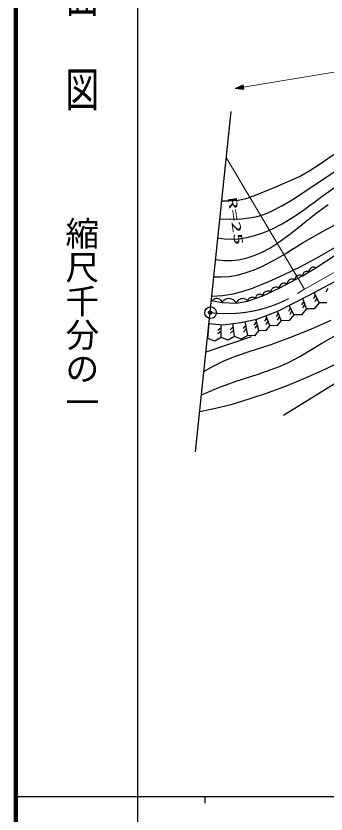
# Model space of a CAD drawing. Units: millimetres, scale not verified. Extents: x 40000 to 680000, y 20000 to 380000.
# Drawn here: x 40000 to 85981, y 202409 to 320764 of the extents above; entities that cross this region are included whole.
import ezdxf
from ezdxf.enums import TextEntityAlignment as Align

# ---------------------------------------------------------------- set-up
doc = ezdxf.new("R2010")
doc.units = ezdxf.units.MM
doc.header["$LTSCALE"] = 1000
doc.header["$PDMODE"] = 32
doc.header["$PDSIZE"] = 500
doc.linetypes.add('CHAIN', pattern=[18.5, 12, -1.5, 3.5, -1.5])
for name, color, linetype, lineweight in [('M-BGD', 7, 'Continuous', 25), ('M-BMK', 2, 'CHAIN', 13), ('M-BMK-SRVR', 3, 'Continuous', 25), ('M-STR-HTXT', 7, 'Continuous', 13), ('M-TTL', 2, 'Continuous', 140), ('M-TTL-BAND', 7, 'Continuous', 25)]:
    doc.layers.add(name, color=color, linetype=linetype, lineweight=lineweight)
doc.layers.add('M-OTRS', color=6, linetype='Continuous')
doc.styles.add('@ＭＳ ゴシック', font='')
doc.styles.add('ＭＳ ゴシック', font='')
doc.styles.get('@ＭＳ ゴシック').set_extended_font_data('@MS Gothic')
doc.styles.get('ＭＳ ゴシック').set_extended_font_data('MS Gothic')

msp = doc.modelspace()

# ---------------------------------------------------------------- linework, layer by layer
at = {"layer": 'M-BGD'}
for p, q in [((66636, 256120), (71907, 306615)), ((85253, 298919), (87408, 300392)), ((80953, 293496), (89068, 298924)), ((83570, 297836), (85253, 298919)), ((83570, 297836), (85253, 298919)), ((82029, 296961), (83570, 297836)), ((82029, 296961), (83570, 297836)), ((78557, 295414), (82029, 296961)), ((78557, 295414), (82029, 296961)), ((85338, 294007), (88285, 296076)), ((75274, 294070), (78557, 295414)), ((75274, 294070), (78557, 295414)), ((75274, 294070), (78557, 295414)), ((72968, 293465), (74130, 293714)), ((72968, 293465), (74130, 293714)), ((74130, 293714), (75274, 294070)), ((74130, 293714), (75274, 294070)), ((82421, 291818), (85338, 294007)), ((70522, 293349), (71723, 293348)), ((70522, 293349), (71723, 293348)), ((71723, 293348), (72968, 293465)), ((71723, 293348), (72968, 293465)), ((78002, 291852), (79433, 292587)), ((78002, 291852), (79433, 292587)), ((79433, 292587), (80953, 293496)), ((79433, 292587), (80953, 293496)), ((84519, 291526), (86317, 292801)), ((84519, 291526), (86317, 292801)), ((75771, 291046), (76891, 291393)), ((76891, 291393), (78002, 291852)), ((81008, 290854), (82421, 291818)), ((82767, 290156), (84519, 291526)), ((82767, 290156), (84519, 291526)), ((70245, 290690), (71791, 290630)), ((70245, 290690), (71791, 290630)), ((70245, 290690), (71791, 290630)), ((71791, 290630), (73398, 290675)), ((71791, 290630), (73398, 290675)), ((73398, 290675), (74595, 290808)), ((73398, 290675), (74595, 290808)), ((74595, 290808), (75771, 291046)), ((74595, 290808), (75771, 291046)), ((79459, 289932), (81008, 290854)), ((80750, 288525), (82767, 290156)), ((76737, 288664), (78031, 289209)), ((76737, 288664), (78031, 289209)), ((78031, 289209), (79459, 289932)), ((78031, 289209), (79459, 289932)), ((82590, 287170), (85539, 288870)), ((85539, 288870), (87491, 289875)), ((69950, 287870), (70939, 287726)), ((69950, 287870), (70939, 287726)), ((70939, 287726), (72076, 287671)), ((70939, 287726), (72076, 287671)), ((72076, 287671), (73074, 287733)), ((72076, 287671), (73074, 287733)), ((73074, 287733), (74267, 287925)), ((73074, 287733), (74267, 287925)), ((74267, 287925), (75443, 288225)), ((75443, 288225), (76737, 288664)), ((78822, 287094), (80750, 288525)), ((77641, 286346), (78822, 287094)), ((77641, 286346), (78822, 287094)), ((79904, 285508), (82590, 287170)), ((84349, 284749), (88001, 286820)), ((75314, 285234), (76433, 285707)), ((75314, 285234), (76433, 285707)), ((76433, 285707), (77641, 286346)), ((76433, 285707), (77641, 286346)), ((76433, 285707), (76760, 285867)), ((78180, 284495), (79904, 285508)), ((78180, 284495), (79904, 285508)), ((79904, 285508), (81050, 286216)), ((84464, 283411), (87469, 285385)), ((69613, 284640), (70806, 284514)), ((69613, 284640), (70806, 284514)), ((70806, 284514), (71976, 284507)), ((70806, 284514), (71976, 284507)), ((71976, 284507), (72972, 284612)), ((71976, 284507), (72972, 284612)), ((72972, 284612), (74156, 284863)), ((72972, 284612), (74156, 284863)), ((74156, 284863), (75314, 285234)), ((74156, 284863), (75314, 285234)), ((76582, 283667), (78180, 284495)), ((76582, 283667), (78180, 284495)), ((82126, 283547), (84349, 284749)), ((83374, 279296), (93619, 284831)), ((73991, 282653), (75326, 283120)), ((75326, 283120), (76582, 283667)), ((79793, 282404), (82126, 283547)), ((82512, 282219), (84464, 283411)), ((82990, 282872), (82866, 282822)), ((83137, 282884), (82990, 282872)), ((83246, 282874), (83137, 282884)), ((83337, 282852), (83246, 282874)), ((83474, 283031), (83450, 282932)), ((83450, 282932), (83451, 282793)), ((83518, 283143), (83474, 283031)), ((83603, 283279), (83518, 283143)), ((83714, 283375), (83603, 283279)), ((83837, 283450), (83714, 283375)), ((83972, 283505), (83837, 283450)), ((84133, 283518), (83972, 283505)), ((84252, 283507), (84133, 283518)), ((84351, 283483), (84252, 283507)), ((84475, 283418), (84351, 283483)), ((69348, 282099), (70432, 282064)), ((69348, 282099), (70432, 282064)), ((70432, 282064), (71629, 282147)), ((70432, 282064), (71629, 282147)), ((71629, 282147), (72818, 282348)), ((71629, 282147), (72818, 282348)), ((72818, 282348), (73991, 282653)), ((72818, 282348), (73991, 282653)), ((77498, 281378), (79793, 282404)), ((77498, 281378), (79793, 282404)), ((79054, 280380), (82512, 282219)), ((80811, 281727), (80661, 281676)), ((80986, 281731), (80811, 281727)), ((81114, 281711), (80986, 281731)), ((81219, 281679), (81114, 281711)), ((81357, 281752), (81349, 281601)), ((81389, 281858), (81357, 281752)), ((81445, 281975), (81389, 281858)), ((81546, 282117), (81445, 281975)), ((81671, 282214), (81546, 282117)), ((81809, 282287), (81671, 282214)), ((81959, 282337), (81809, 282287)), ((82133, 282342), (81959, 282337)), ((82262, 282322), (82133, 282342)), ((82367, 282289), (82262, 282322)), ((82497, 282211), (82367, 282289)), ((82533, 282438), (82511, 282347)), ((82511, 282347), (82512, 282219)), ((82574, 282540), (82533, 282438)), ((82652, 282666), (82574, 282540)), ((82753, 282753), (82652, 282666)), ((82866, 282822), (82753, 282753)), ((83451, 282793), (83337, 282852)), ((75070, 280406), (77498, 281378)), ((75070, 280406), (77498, 281378)), ((78327, 280512), (78174, 280442)), ((78492, 280555), (78327, 280512)), ((78680, 280548), (78492, 280555)), ((78816, 280518), (78680, 280548)), ((78928, 280476), (78816, 280518)), ((79062, 280531), (79054, 280380)), ((79094, 280636), (79062, 280531)), ((79149, 280754), (79094, 280636)), ((79250, 280896), (79149, 280754)), ((79376, 280993), (79250, 280896)), ((79513, 281066), (79376, 280993)), ((79663, 281116), (79513, 281066)), ((79838, 281121), (79663, 281116)), ((79966, 281101), (79838, 281121)), ((80072, 281068), (79966, 281101)), ((80202, 280990), (80072, 281068)), ((80209, 281142), (80202, 280990)), ((80242, 281247), (80209, 281142)), ((80297, 281365), (80242, 281247)), ((80398, 281507), (80297, 281365)), ((80523, 281603), (80398, 281507)), ((80661, 281676), (80523, 281603)), ((81349, 281601), (81219, 281679)), ((69044, 279189), (70640, 279326)), ((69044, 279189), (70640, 279326)), ((70640, 279326), (72192, 279571)), ((70640, 279326), (72192, 279571)), ((72192, 279571), (73547, 279908)), ((72192, 279571), (73547, 279908)), ((73547, 279908), (75070, 280406)), ((73547, 279908), (75070, 280406)), ((75854, 279385), (75726, 279314)), ((75989, 279433), (75854, 279385)), ((76133, 279459), (75989, 279433)), ((76293, 279439), (76133, 279459)), ((76407, 279404), (76293, 279439)), ((76499, 279360), (76407, 279404)), ((76608, 279271), (76499, 279360)), ((76602, 279269), (79054, 280380)), ((76620, 279420), (76602, 279269)), ((76659, 279523), (76620, 279420)), ((76721, 279637), (76659, 279523)), ((76831, 279772), (76721, 279637)), ((76962, 279860), (76831, 279772)), ((77105, 279925), (76962, 279860)), ((77257, 279966), (77105, 279925)), ((77432, 279959), (77257, 279966)), ((77559, 279931), (77432, 279959)), ((77662, 279892), (77559, 279931)), ((77787, 279806), (77662, 279892)), ((77805, 279968), (77787, 279806)), ((77847, 280079), (77805, 279968)), ((77915, 280202), (77847, 280079)), ((78033, 280348), (77915, 280202)), ((78174, 280442), (78033, 280348)), ((79062, 280383), (78928, 280476)), ((84393, 279383), (84115, 278807)), ((84946, 278227), (84217, 279752)), ((86250, 280362), (85961, 279790)), ((68977, 278545), (70561, 278263)), ((69231, 278649), (69116, 278517)), ((69335, 278722), (69231, 278649)), ((69469, 278790), (69335, 278722)), ((69662, 278848), (69469, 278790)), ((69844, 278846), (69662, 278848)), ((70022, 278815), (69844, 278846)), ((70194, 278754), (70022, 278815)), ((70355, 278635), (70194, 278754)), ((70458, 278525), (70355, 278635)), ((70531, 278421), (70458, 278525)), ((70594, 278258), (70531, 278421)), ((70696, 278467), (70561, 278263)), ((70561, 278263), (72697, 278165)), ((70828, 278587), (70696, 278467)), ((71002, 278705), (70828, 278587)), ((71259, 278820), (71002, 278705)), ((71513, 278850), (71259, 278820)), ((71765, 278838), (71513, 278850)), ((72014, 278785), (71765, 278838)), ((72260, 278647), (72014, 278785)), ((72422, 278514), (72260, 278647)), ((72542, 278382), (72422, 278514)), ((72659, 278166), (72542, 278382)), ((72697, 278165), (74347, 278465)), ((72767, 278350), (72697, 278165)), ((72849, 278469), (72767, 278350)), ((72965, 278594), (72849, 278469)), ((73147, 278731), (72965, 278594)), ((73342, 278801), (73147, 278731)), ((73543, 278837), (73342, 278801)), ((73749, 278840), (73543, 278837)), ((73968, 278777), (73749, 278840)), ((74120, 278701), (73968, 278777)), ((74239, 278619), (74120, 278701)), ((74370, 278470), (74239, 278619)), ((74347, 278465), (76602, 279269)), ((74374, 278603), (74347, 278465)), ((74418, 278695), (74374, 278603)), ((74484, 278795), (74418, 278695)), ((74596, 278911), (74484, 278795)), ((74723, 278982), (74596, 278911)), ((74859, 279030), (74723, 278982)), ((75003, 279056), (74859, 279030)), ((75162, 279036), (75003, 279056)), ((75277, 279001), (75162, 279036)), ((75369, 278957), (75277, 279001)), ((75477, 278868), (75369, 278957)), ((75505, 279005), (75477, 278868)), ((75548, 279097), (75505, 279005)), ((75615, 279198), (75548, 279097)), ((75726, 279314), (75615, 279198)), ((78847, 277006), (83374, 279296)), ((82664, 278477), (82329, 277931)), ((83072, 277344), (82524, 278866)), ((84946, 278227), (84230, 277317)), ((84609, 278932), (84330, 278356)), ((86104, 278200), (84946, 278227)), ((75702, 275812), (78847, 277006)), ((79323, 275579), (78777, 276979)), ((80687, 277507), (80413, 276928)), ((81197, 276462), (80519, 277851)), ((80906, 277058), (80632, 276479)), ((83072, 277344), (82355, 276434)), ((82834, 278006), (82499, 277460)), ((84230, 277317), (83072, 277344)), ((73367, 275287), (75702, 275812)), ((76019, 274115), (75586, 275786)), ((77189, 276040), (76875, 275482)), ((77671, 274847), (77072, 276332)), ((78895, 276675), (78575, 276120)), ((79077, 276209), (78757, 275654)), ((81197, 276462), (80481, 275552)), ((82355, 276434), (81197, 276462)), ((68457, 272951), (68639, 275140)), ((68622, 275142), (70698, 274951)), ((70427, 273095), (70447, 274974)), ((70698, 274951), (73367, 275287)), ((72227, 274663), (71778, 274207)), ((72397, 273239), (72171, 275136)), ((74090, 274905), (73670, 274422)), ((74367, 273383), (73995, 275428)), ((75676, 275438), (75292, 274925)), ((75801, 274954), (75418, 274441)), ((77671, 274847), (77028, 274068)), ((77376, 275576), (77063, 275018)), ((78680, 274800), (77671, 274847)), ((79323, 275579), (78680, 274800)), ((80481, 275552), (79323, 275579)), ((83810, 274353), (86733, 275657)), ((83810, 274353), (86733, 275657)), ((70436, 274017), (69932, 273622)), ((70442, 274517), (69938, 274122)), ((72286, 274167), (71837, 273710)), ((74179, 274413), (73759, 273930)), ((76019, 274115), (75376, 273336)), ((77028, 274068), (76019, 274115)), ((81012, 273213), (83810, 274353)), ((81012, 273213), (83810, 274353)), ((85345, 272235), (88755, 274162)), ((74858, 273198), (68180, 270914)), ((69478, 272530), (68457, 272951)), ((70427, 273095), (69478, 272530)), ((71448, 272675), (70427, 273095)), ((72397, 273239), (71448, 272675)), ((73418, 272819), (72397, 273239)), ((74367, 273383), (73418, 272819)), ((75376, 273336), (74367, 273383)), ((77821, 272049), (81012, 273213)), ((77821, 272049), (81012, 273213)), ((82088, 270266), (85345, 272235)), ((74602, 270985), (77821, 272049)), ((74602, 270985), (77821, 272049)), ((70841, 269617), (72700, 270348)), ((70841, 269617), (72700, 270348)), ((72700, 270348), (74602, 270985)), ((72700, 270348), (74602, 270985)), ((80508, 269421), (82088, 270266)), ((85967, 268448), (88830, 269876)), ((67878, 268023), (69262, 268829)), ((67878, 268023), (69262, 268829)), ((69262, 268829), (70841, 269617)), ((69262, 268829), (70841, 269617)), ((75898, 267638), (79096, 268779)), ((75898, 267638), (79096, 268779)), ((79096, 268779), (80508, 269421)), ((72648, 266599), (75898, 267638)), ((72648, 266599), (75898, 267638)), ((83306, 267230), (85967, 268448)), ((83306, 267230), (85967, 268448)), ((70104, 265656), (72648, 266599)), ((79655, 261576), (87977, 266724)), ((80343, 266022), (83306, 267230)), ((80343, 266022), (83306, 267230)), ((67519, 264580), (70104, 265656)), ((77430, 264942), (80343, 266022)), ((77430, 264942), (80343, 266022)), ((71904, 263166), (74587, 263973)), ((71904, 263166), (74587, 263973)), ((74587, 263973), (77430, 264942)), ((74587, 263973), (77430, 264942)), ((77430, 264942), (77905, 265113)), ((69579, 262576), (71904, 263166)), ((67259, 262094), (69579, 262576)), ((67259, 262094), (69579, 262576))]:
    msp.add_line(p, q, dxfattribs=at)
at = {"layer": 'M-BMK'}
msp.add_line((82763, 280260), (93003, 286009), dxfattribs=at)
msp.add_arc((71263, 296583), 19967, 262.88859, 305.1652, dxfattribs=at)
at = {"layer": 'M-BMK-SRVR'}
msp.add_circle((68865, 276761), 863, dxfattribs=at)
at = {"layer": 'M-OTRS'}
msp.add_point((68791, 276770), dxfattribs=at)
at = {"layer": 'M-STR-HTXT'}
for p, q in [((72513, 310021), (152589, 323225)), ((72513, 310021), (73690, 310570)), ((72859, 310078), (73657, 310463)), ((73056, 310110), (73624, 310356)), ((73672, 310060), (73056, 310110)), ((73352, 310159), (73591, 310249)), ((73607, 310151), (73352, 310159)), ((73591, 310249), (73607, 310151)), ((73624, 310356), (73672, 310060)), ((73657, 310463), (73738, 309970)), ((73690, 310570), (73804, 309879)), ((73804, 309879), (72513, 310021)), ((73738, 309970), (72859, 310078)), ((82763, 280260), (71191, 299751))]:
    msp.add_line(p, q, dxfattribs=at)
at = {"layer": 'M-TTL'}
msp.add_line((40000, 380000), (40000, 20000), dxfattribs=at)
at = {"layer": 'M-TTL-BAND'}
for p, q in [((58000, 370000), (58000, 20000)), ((40000, 205000), (579000, 205000)), ((68000, 205000), (68000, 204000))]:
    msp.add_line(p, q, dxfattribs=at)

# ---------------------------------------------------------------- texts
at = {"layer": 'M-STR-HTXT', "style": 'ＭＳ ゴシック', "width": 2}
msp.add_text('R=25', height=1320, rotation=278.432, dxfattribs=at).set_placement((71014, 293748), align=Align.BOTTOM_LEFT)
at = {"layer": 'M-TTL-BAND', "style": '@ＭＳ ゴシック', "width": 1.4}
msp.add_text('平  面  図', height=3666, rotation=270, dxfattribs=at).set_placement((49777, 306475), align=Align.MIDDLE_RIGHT)
at = {"layer": 'M-TTL-BAND', "style": '@ＭＳ ゴシック'}
msp.add_text('縮尺千分の一', height=3666, rotation=270, dxfattribs=at).set_placement((49777, 261030), align=Align.MIDDLE_RIGHT)

doc.saveas('drawing.dxf')
